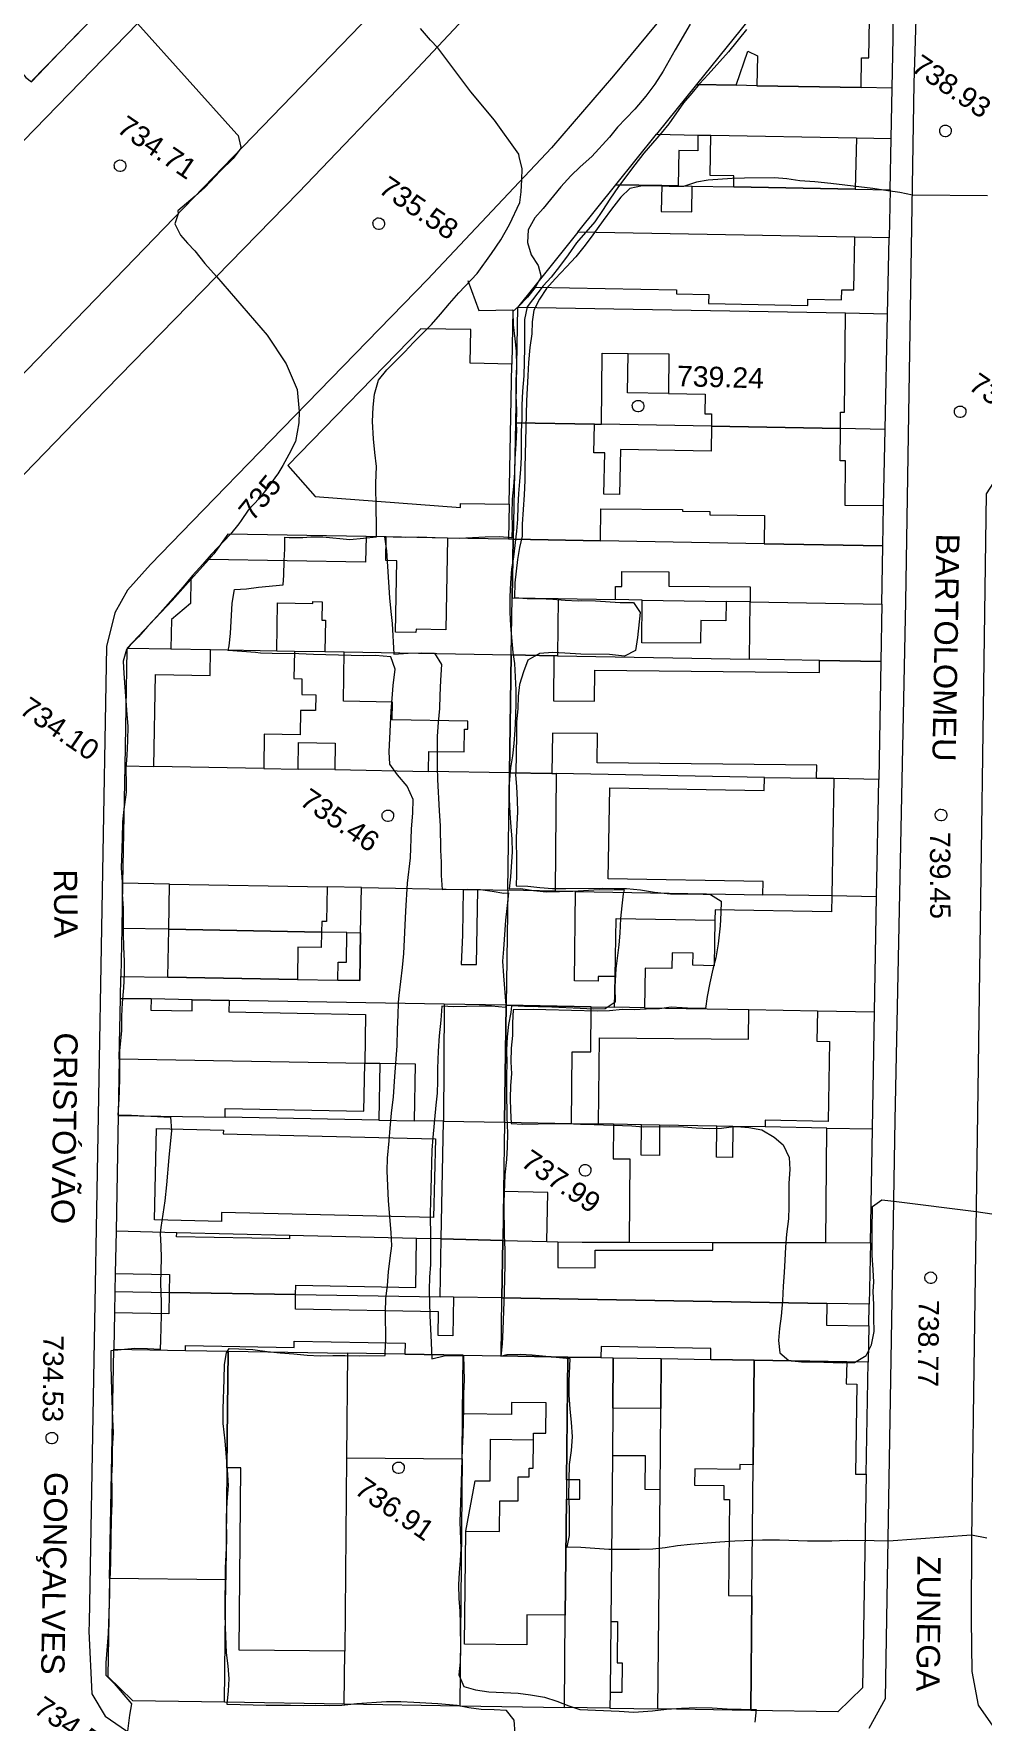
# Model space of a CAD drawing. Header units: metres. Extents: x 322294 to 7190115, y 7390841 to 10157759.
# Drawn here: x 323199 to 323280.3, y 7393478 to 7393622.8 of the extents above; entities that cross this region are included whole.
import ezdxf
from ezdxf.enums import TextEntityAlignment as Align

# ---------------------------------------------------------------- set-up
doc = ezdxf.new("R2010")
doc.units = ezdxf.units.M
doc.layers.get('0').update_dxf_attribs({"lineweight": 18})
for name, color, linetype, lineweight in [('100_SIST_VIARIO_MEIO_FIO', 1, 'Continuous', 18), ('108_SEP_FIS_CANT_CENT_ILHA', 7, 'Continuous', 18), ('160_P_SIMP_ASF_TOP', 7, 'Continuous', 18), ('206_MURO_E_MURO_ARRIMO', 7, 'Continuous', 18), ('214_PROJ_BEIRAL_EDIF', 10, 'Continuous', 18), ('600_CURVA_MESTRA', 14, 'Continuous', 18), ('602_CURVA_MESTRA_TOP', 24, 'Continuous', 18), ('604_CURVA_INTERM', 7, 'Continuous', 18), ('606_PTO_COTADO', 7, 'Continuous', 18), ('608_PTO_COTADO_INTERVIA', 1, 'Continuous', 18), ('624_SEGM_CURVA_MESTRA', 14, 'Continuous', 18)]:
    doc.layers.add(name, color=color, linetype=linetype, lineweight=lineweight)
doc.styles.add('Style-Arial', font='arial.ttf', dxfattribs={"height": 1.75})

# ---------------------------------------------------------------- blocks, each defined once
blk = doc.blocks.new('SP09')
at = {"color": 0, "linetype": 'Continuous'}
blk.add_lwpolyline([(-0.03, -0.51), (-0.14, -0.49), (-0.24, -0.46), (-0.31, -0.42), (-0.35, -0.39), (-0.42, -0.31), (-0.47, -0.24), (-0.51, -0.15), (-0.52, -0.09), (-0.52, 0.03), (-0.51, 0.11), (-0.48, 0.2), (-0.44, 0.27), (-0.4, 0.33), (-0.32, 0.39), (-0.23, 0.44), (-0.15, 0.48), (-0.1, 0.48), (-0.03, 0.48), (0.08, 0.48), (0.19, 0.44), (0.27, 0.4), (0.35, 0.32), (0.41, 0.23), (0.46, 0.11), (0.48, 0.03), (0.48, -0.03), (0.47, -0.08), (0.44, -0.21), (0.38, -0.3), (0.31, -0.38), (0.23, -0.44), (0.1, -0.49), (0.02, -0.51)], close=True, dxfattribs=at)
blk = doc.blocks.new('SP10')
at = {"color": 0, "linetype": 'Continuous'}
blk.add_lwpolyline([(-0.03, -0.51), (-0.14, -0.49), (-0.24, -0.46), (-0.31, -0.42), (-0.35, -0.39), (-0.42, -0.31), (-0.47, -0.24), (-0.51, -0.15), (-0.52, -0.09), (-0.52, 0.03), (-0.51, 0.11), (-0.48, 0.2), (-0.44, 0.27), (-0.4, 0.33), (-0.32, 0.39), (-0.23, 0.44), (-0.15, 0.48), (-0.1, 0.48), (-0.03, 0.48), (0.08, 0.48), (0.19, 0.44), (0.27, 0.4), (0.35, 0.32), (0.41, 0.23), (0.46, 0.11), (0.48, 0.03), (0.48, -0.03), (0.47, -0.08), (0.44, -0.21), (0.38, -0.3), (0.31, -0.38), (0.23, -0.44), (0.1, -0.49), (0.02, -0.51)], close=True, dxfattribs=at)

msp = doc.modelspace()

# ---------------------------------------------------------------- linework, layer by layer
at = {"layer": '100_SIST_VIARIO_MEIO_FIO'}
for points in [[(323258.351, 7393695.575), (323256.607, 7393691.051), (323254.512, 7393686.31), (323250.739, 7393679.084), (323246.75, 7393671.973), (323242.473, 7393665.032), (323237.915, 7393658.275), (323233.084, 7393651.714), (323227.988, 7393645.358), (323222.637, 7393639.221), (323208.856, 7393624.726), (323179.408, 7393594.451), (323163.933, 7393578.486), (323154.176, 7393568.33), (323147.62, 7393561.277), (323142.703, 7393555.734), (323135.191, 7393546.557), (323130.546, 7393540.781), (323121.322, 7393528.243), (323115.687, 7393520.427), (323112.305, 7393515.558), (323104.992, 7393503.523), (323076.703, 7393453.953)], [(323270.639, 7393477.436), (323272.027, 7393480.003), (323272.854, 7393529.623), (323273.774, 7393574.088), (323274.269, 7393604.473), (323274.48, 7393618.553), (323274.823, 7393629.665)], [(323255.288, 7393627.222), (323248.699, 7393619.215), (323243.389, 7393613.035), (323232.723, 7393601.726), (323219.289, 7393587.912), (323212.572, 7393581.005), (323208.969, 7393577.274), (323206.991, 7393575.073), (323205.924, 7393573.127), (323205.201, 7393570.264), (323203.704, 7393486.519), (323203.692, 7393485.777), (323203.925, 7393480.395), (323205.07, 7393478.48), (323206.913, 7393477.221)], [(323349.87, 7393577.57), (323349.917, 7393579.788), (323349.536, 7393581.964), (323348.45, 7393583.891), (323346.783, 7393585.346), (323343.995, 7393586.275), (323313.629, 7393586.834), (323298.076, 7393587.117), (323290.669, 7393587.252), (323286.966, 7393587.319), (323284.094, 7393586.952), (323282.225, 7393585.78), (323280.677, 7393583.348), (323279.949, 7393532.208), (323279.583, 7393506.285), (323279.406, 7393493.694), (323279.367, 7393486.747), (323279.424, 7393482.3), (323279.991, 7393479.428), (323281.252, 7393477.612), (323282.479, 7393476.728)]]:
    msp.add_lwpolyline(points, dxfattribs=at)
at = {"layer": '108_SEP_FIS_CANT_CENT_ILHA'}
for points in [[(323233.757, 7393630.599), (323203.402, 7393599.161), (323185.867, 7393581.075)], [(323171.106, 7393557.146), (323205.149, 7393592.268), (323221.696, 7393609.246), (323231.442, 7393619.4), (323238.524, 7393626.974)]]:
    msp.add_lwpolyline(points, dxfattribs=at)
at = {"layer": '206_MURO_E_MURO_ARRIMO'}
for p, q in [((323198.778, 7393618.78), (323205.725, 7393625.92)), ((323272.697, 7393622.463), (323272.67, 7393625.684)), ((323272.606, 7393618.161), (323272.697, 7393622.463)), ((323272.422, 7393609.44), (323272.515, 7393613.838)), ((323272.197, 7393598.774), (323272.335, 7393605.31)), ((323271.989, 7393588.883), (323272.197, 7393598.774)), ((323271.871, 7393582.324), (323271.989, 7393588.883)), ((323215.606, 7393579.896), (323214.408, 7393578.211)), ((323214.408, 7393578.211), (323213.966, 7393577.714)), ((323212.428, 7393575.986), (323210.828, 7393574.19)), ((323210.828, 7393574.19), (323206.963, 7393570.117)), ((323206.945, 7393569.937), (323206.759, 7393560.006)), ((323206.963, 7393570.117), (323206.945, 7393569.937)), ((323206.759, 7393560.006), (323206.571, 7393549.935)), ((323271.268, 7393548.778), (323271.449, 7393558.849)), ((323206.571, 7393549.935), (323206.499, 7393546.059)), ((323206.499, 7393546.059), (323206.422, 7393541.949)), ((323270.91, 7393528.863), (323271.09, 7393538.901)), ((323206.199, 7393530.02), (323206.013, 7393520.076)), ((323270.734, 7393519.099), (323270.91, 7393528.863)), ((323205.945, 7393516.454), (323205.916, 7393514.917)), ((323205.916, 7393514.917), (323205.882, 7393513.083)), ((323270.606, 7393511.955), (323270.639, 7393513.821)), ((323270.377, 7393499.225), (323270.55, 7393508.849)), ((323215.334, 7393479.701), (323225.598, 7393479.534)), ((323225.598, 7393479.534), (323235.5, 7393479.374)), ((323235.5, 7393479.374), (323244.479, 7393479.228))]:
    msp.add_line(p, q, dxfattribs=at)
for points in [[(323254.233, 7393609.766), (323255.446, 7393609.744)], [(323236.191, 7393601.653), (323237.137, 7393599.077), (323240.063, 7393599.133), (323239.977, 7393594.488)], [(323241.857, 7393601.075), (323240.467, 7393599.341)], [(323272.197, 7393598.774), (323268.584, 7393598.838)], [(323253.408, 7393591.949), (323249.902, 7393592.011), (323249.962, 7393595.4)], [(323257.112, 7393589.149), (323247.665, 7393589.318)], [(323271.989, 7393588.883), (323268.166, 7393588.951)], [(323239.753, 7393582.456), (323239.698, 7393579.465)], [(323227.464, 7393579.684), (323215.606, 7393579.896)], [(323234.446, 7393579.559), (323229.195, 7393579.653)], [(323251.162, 7393574.239), (323248.861, 7393574.281)], [(323260.416, 7393574.074), (323258.352, 7393574.111)], [(323206.963, 7393570.117), (323210.728, 7393570.05)], [(323221.318, 7393569.86), (323223.93, 7393569.813)], [(323243.896, 7393569.456), (323260.369, 7393569.162)], [(323206.759, 7393560.006), (323209.26, 7393559.962)], [(323218.681, 7393559.793), (323221.642, 7393559.74)], [(323224.777, 7393559.684), (323232.815, 7393559.54)], [(323261.653, 7393559.025), (323243.776, 7393559.344)], [(323210.611, 7393549.863), (323206.571, 7393549.935)], [(323227.06, 7393549.568), (323224.135, 7393549.621)], [(323235.799, 7393549.412), (323237.044, 7393549.39)], [(323245.435, 7393549.24), (323261.519, 7393548.952)], [(323248.826, 7393541.932), (323248.915, 7393546.925), (323257.387, 7393546.774)], [(323210.542, 7393545.987), (323206.499, 7393546.059)], [(323225.827, 7393545.713), (323223.646, 7393545.752)], [(323251.349, 7393539.254), (323248.779, 7393539.3)], [(323228.644, 7393534.458), (323227.351, 7393534.479)], [(323228.557, 7393529.62), (323215.371, 7393529.856)], [(323234.097, 7393529.521), (323231.617, 7393529.565)], [(323245.094, 7393529.324), (323247.421, 7393529.283)], [(323266.99, 7393528.933), (323270.91, 7393528.863)], [(323220.901, 7393519.726), (323211.219, 7393519.954)], [(323233.916, 7393519.421), (323231.807, 7393519.47)], [(323243.932, 7393519.185), (323246.004, 7393519.136), (323250.033, 7393519.13)], [(323205.916, 7393514.917), (323210.583, 7393514.838)], [(323221.42, 7393514.654), (323233.827, 7393514.444)], [(323236.013, 7393494.346), (323236.836, 7393498.674), (323238.111, 7393498.661), (323238.145, 7393502.232), (323241.819, 7393502.197)], [(323235.701, 7393500.54), (323235.5, 7393479.374)], [(323225.598, 7393479.534), (323225.641, 7393484.051)]]:
    msp.add_lwpolyline(points, dxfattribs=at)
at = {"layer": '214_PROJ_BEIRAL_EDIF'}
for points in [[(323255.804, 7393618.462), (323259.217, 7393618.401), (323260.226, 7393621.341), (323261.046, 7393620.927), (323261, 7393618.369), (323269.935, 7393618.209), (323269.981, 7393620.763), (323270.589, 7393620.752), (323270.678, 7393625.732), (323269.748, 7393625.748), (323269.805, 7393628.917), (323270.253, 7393628.909), (323270.258, 7393629.231), (323271.458, 7393629.209), (323271.464, 7393629.535), (323272.733, 7393629.512), (323272.866, 7393637.489), (323269.843, 7393637.595), (323269.832, 7393635.851)], [(323269.935, 7393618.209), (323261, 7393618.369), (323259.217, 7393618.401), (323255.804, 7393618.462), (323252.382, 7393614.198), (323255.939, 7393614.134), (323257.037, 7393614.115), (323269.553, 7393613.891), (323272.515, 7393613.838), (323272.606, 7393618.161)], [(323254.233, 7393609.766), (323252.832, 7393609.791), (323248.904, 7393609.861), (323252.382, 7393614.198), (323255.939, 7393614.134), (323255.915, 7393612.788), (323254.287, 7393612.817)], [(323259.009, 7393609.68), (323259.026, 7393610.633), (323256.975, 7393610.67), (323257.037, 7393614.115), (323269.553, 7393613.891), (323269.418, 7393609.494)], [(323252.832, 7393609.791), (323252.793, 7393607.578), (323255.407, 7393607.531), (323255.446, 7393609.744), (323259.009, 7393609.68), (323269.418, 7393609.494), (323272.422, 7393609.44), (323272.335, 7393605.31), (323269.395, 7393605.363), (323245.637, 7393605.788), (323248.904, 7393609.861)], [(323269.395, 7393605.363), (323245.637, 7393605.788), (323241.857, 7393601.075), (323254.097, 7393600.856), (323254.091, 7393600.511), (323256.868, 7393600.461), (323256.854, 7393599.672), (323265.356, 7393599.52), (323265.366, 7393600.053), (323268.257, 7393600.001), (323268.273, 7393600.866), (323269.314, 7393600.848)], [(323268.584, 7393598.838), (323240.467, 7393599.341), (323240.283, 7393589.45), (323247.052, 7393589.329), (323247.665, 7393589.318), (323247.723, 7393595.422), (323249.962, 7393595.4), (323253.44, 7393595.367), (323253.408, 7393591.949), (323256.556, 7393591.892), (323256.54, 7393590.218), (323257.11, 7393590.213), (323257.112, 7393589.149), (323268.166, 7393588.951), (323268.179, 7393590.362), (323268.503, 7393590.359)], [(323239.753, 7393582.456), (323239.977, 7393594.488), (323236.394, 7393594.552), (323236.446, 7393597.438), (323232.167, 7393597.515), (323220.754, 7393585.783), (323223.097, 7393583.13), (323235.561, 7393582.165), (323235.568, 7393582.534)], [(323247.052, 7393589.329), (323240.283, 7393589.45), (323240.098, 7393579.458), (323247.585, 7393579.324), (323247.611, 7393582.075), (323254.609, 7393582.009), (323254.608, 7393581.866), (323256.956, 7393581.844), (323256.953, 7393581.537), (323261.637, 7393581.492), (323261.614, 7393579.073), (323271.809, 7393578.891), (323271.871, 7393582.324), (323268.57, 7393582.355), (323268.606, 7393586.188), (323268.139, 7393586.192), (323268.166, 7393588.951), (323257.112, 7393589.149), (323257.074, 7393587.005), (323249.288, 7393587.144), (323249.219, 7393583.288), (323247.877, 7393583.312), (323247.94, 7393586.863), (323247.008, 7393586.88)], [(323210.728, 7393570.05), (323214.123, 7393569.989), (323219.8, 7393569.887), (323219.873, 7393573.996), (323222.887, 7393573.942), (323222.889, 7393574.102), (323223.701, 7393574.088), (323223.673, 7393572.522), (323223.978, 7393572.517), (323223.93, 7393569.813), (323225.601, 7393569.784), (323239.914, 7393569.528), (323240.004, 7393574.439), (323240.098, 7393579.458), (323239.698, 7393579.465), (323234.446, 7393579.559), (323234.305, 7393571.689), (323231.751, 7393571.735), (323231.745, 7393571.448), (323229.994, 7393571.479), (323230.104, 7393577.601), (323229.158, 7393577.618), (323229.195, 7393579.653), (323227.464, 7393579.684), (323227.425, 7393577.474), (323213.966, 7393577.714), (323212.428, 7393575.986), (323212.391, 7393573.94), (323210.773, 7393572.561)], [(323261.614, 7393579.073), (323247.585, 7393579.324), (323240.098, 7393579.458), (323240.004, 7393574.439), (323243.942, 7393574.369), (323248.861, 7393574.281), (323248.871, 7393575.39), (323249.403, 7393575.385), (323249.415, 7393576.681), (323253.454, 7393576.643), (323253.443, 7393575.434), (323260.428, 7393575.367), (323260.416, 7393574.074), (323271.719, 7393573.872), (323271.809, 7393578.891)], [(323243.571, 7393569.462), (323239.914, 7393569.528), (323240.004, 7393574.439), (323243.942, 7393574.369), (323243.896, 7393569.456)], [(323251.162, 7393574.239), (323258.352, 7393574.111), (323258.336, 7393572.447), (323256.188, 7393572.468), (323256.169, 7393570.525), (323251.127, 7393570.573)], [(323266.374, 7393569.054), (323260.369, 7393569.162), (323260.416, 7393574.074), (323271.719, 7393573.872), (323271.631, 7393568.96)], [(323218.681, 7393559.793), (323209.26, 7393559.962), (323209.402, 7393567.856), (323214.084, 7393567.772), (323214.123, 7393569.989), (323219.8, 7393569.887), (323221.318, 7393569.86), (323221.276, 7393567.496), (323221.966, 7393567.484), (323221.942, 7393566.128), (323223.143, 7393566.107), (323223.119, 7393564.747), (323221.836, 7393564.77), (323221.799, 7393562.671), (323218.734, 7393562.726)], [(323232.815, 7393559.54), (323232.845, 7393561.255), (323235.879, 7393561.201), (323235.914, 7393563.162), (323236.185, 7393563.157), (323236.197, 7393563.841), (323229.715, 7393563.957), (323229.742, 7393565.471), (323225.525, 7393565.547), (323225.601, 7393569.784), (323239.914, 7393569.528), (323239.772, 7393559.416)], [(323243.415, 7393559.351), (323239.772, 7393559.416), (323239.914, 7393569.528), (323243.571, 7393569.462), (323243.534, 7393565.583), (323247.055, 7393565.549), (323247.081, 7393568.213), (323266.364, 7393568.029), (323266.374, 7393569.054), (323271.631, 7393568.96), (323271.449, 7393558.849), (323267.597, 7393558.918), (323266.118, 7393558.945), (323266.129, 7393560.082), (323247.291, 7393560.261), (323247.315, 7393562.772), (323243.448, 7393562.809)], [(323224.777, 7393559.684), (323221.642, 7393559.74), (323221.683, 7393562.006), (323224.818, 7393561.949)], [(323243.415, 7393559.351), (323243.776, 7393559.344), (323243.68, 7393549.271), (323239.63, 7393549.344), (323239.772, 7393559.416)], [(323267.417, 7393548.847), (323261.519, 7393548.952), (323261.539, 7393550.075), (323248.242, 7393550.313), (323248.382, 7393558.123), (323261.633, 7393557.886), (323261.653, 7393559.025), (323266.118, 7393558.945), (323267.597, 7393558.918)], [(323237.044, 7393549.39), (323239.63, 7393549.344), (323239.486, 7393539.466), (323234.177, 7393539.561), (323215.71, 7393539.891), (323212.556, 7393539.948), (323209.025, 7393540.011), (323206.386, 7393540.058), (323206.422, 7393541.949), (323210.468, 7393541.877), (323221.572, 7393541.678), (323225.048, 7393541.616), (323226.918, 7393541.583), (323226.991, 7393545.693), (323227.06, 7393549.568), (323235.799, 7393549.412), (323235.729, 7393545.518), (323235.633, 7393542.978), (323236.929, 7393542.954)], [(323210.611, 7393549.863), (323224.135, 7393549.621), (323224.083, 7393546.662), (323223.663, 7393546.67), (323223.646, 7393545.752), (323210.542, 7393545.987)], [(323245.435, 7393549.24), (323243.68, 7393549.271), (323239.63, 7393549.344), (323239.486, 7393539.466), (323246.783, 7393539.335), (323248.779, 7393539.3), (323248.826, 7393541.932), (323247.382, 7393541.946), (323247.378, 7393541.539), (323245.362, 7393541.558)], [(323267.417, 7393548.847), (323267.392, 7393547.476), (323257.402, 7393547.655), (323257.387, 7393546.774), (323257.317, 7393542.863), (323255.51, 7393542.895), (323255.529, 7393543.933), (323253.73, 7393543.965), (323253.705, 7393542.613), (323251.41, 7393542.654), (323251.349, 7393539.254), (323260.292, 7393539.094), (323266.194, 7393538.988), (323271.09, 7393538.901), (323271.268, 7393548.778)], [(323210.542, 7393545.987), (323223.646, 7393545.752), (323223.622, 7393544.422), (323221.622, 7393544.458), (323221.572, 7393541.678), (323210.468, 7393541.877)], [(323225.827, 7393545.713), (323226.991, 7393545.693), (323226.918, 7393541.583), (323225.048, 7393541.616), (323225.076, 7393543.17), (323225.781, 7393543.157)], [(323227.351, 7393534.479), (323206.289, 7393534.837), (323206.386, 7393540.058), (323209.025, 7393540.011), (323209.008, 7393539.044), (323212.538, 7393538.981), (323212.556, 7393539.948), (323215.71, 7393539.891), (323215.692, 7393538.894), (323227.426, 7393538.684)], [(323234.177, 7393539.561), (323234.097, 7393529.521), (323239.339, 7393529.427), (323239.486, 7393539.466)], [(323245.094, 7393529.324), (323245.153, 7393535.481), (323246.746, 7393535.466), (323246.783, 7393539.335), (323239.486, 7393539.466), (323239.339, 7393529.427)], [(323247.421, 7393529.283), (323247.491, 7393536.683), (323260.268, 7393536.561), (323260.292, 7393539.094), (323266.194, 7393538.988), (323266.147, 7393536.38), (323267.226, 7393536.361), (323267.103, 7393529.503), (323261.714, 7393529.599), (323261.703, 7393529.027), (323258.918, 7393529.077), (323257.548, 7393529.102), (323252.652, 7393529.189), (323251.106, 7393529.217), (323248.707, 7393529.26)], [(323215.371, 7393529.856), (323215.384, 7393530.604), (323227.277, 7393530.391), (323227.351, 7393534.479), (323206.289, 7393534.837), (323206.199, 7393530.02)], [(323231.617, 7393529.565), (323231.699, 7393534.406), (323228.644, 7393534.458), (323228.557, 7393529.62)], [(323233.413, 7393528.004), (323233.255, 7393521.269), (323215.07, 7393521.697), (323215.052, 7393520.915), (323209.305, 7393521.05), (323209.49, 7393528.899), (323215.224, 7393528.764), (323215.217, 7393528.432)], [(323239.252, 7393523.498), (323239.19, 7393519.297), (323233.916, 7393519.421), (323234.097, 7393529.521), (323239.339, 7393529.427)], [(323251.106, 7393529.217), (323248.707, 7393529.26), (323248.679, 7393526.292), (323250.101, 7393526.279), (323250.033, 7393519.13), (323257.226, 7393519.12), (323266.897, 7393519.105), (323266.99, 7393528.933), (323261.703, 7393529.027), (323258.918, 7393529.077), (323258.893, 7393526.418), (323257.523, 7393526.431), (323257.548, 7393529.102), (323252.652, 7393529.189), (323252.627, 7393526.591), (323251.081, 7393526.606)], [(323239.252, 7393523.498), (323239.19, 7393519.297), (323242.97, 7393519.208), (323243.069, 7393523.408)], [(323211.219, 7393519.954), (323206.013, 7393520.076), (323205.945, 7393516.454), (323210.611, 7393516.37), (323210.583, 7393514.838), (323221.42, 7393514.654), (323221.434, 7393515.444), (323231.732, 7393515.259), (323231.807, 7393519.47), (323220.901, 7393519.726), (323220.895, 7393519.415), (323211.213, 7393519.588)], [(323234.957, 7393514.425), (323233.827, 7393514.444), (323233.916, 7393519.421), (323239.19, 7393519.297), (323239.118, 7393514.355)], [(323266.992, 7393513.883), (323239.118, 7393514.355), (323239.19, 7393519.297), (323242.97, 7393519.208), (323243.932, 7393519.185), (323243.929, 7393516.955), (323247.118, 7393516.95), (323247.121, 7393518.464), (323257.225, 7393518.449), (323257.226, 7393519.12), (323266.897, 7393519.105), (323270.734, 7393519.099), (323270.639, 7393513.821)], [(323211.975, 7393509.844), (323211.983, 7393510.281), (323221.288, 7393510.114), (323221.297, 7393510.644), (323230.816, 7393510.474), (323230.799, 7393509.524), (323235.786, 7393509.44), (323239.045, 7393509.384), (323239.118, 7393514.355), (323234.957, 7393514.425), (323234.897, 7393511.099), (323233.651, 7393511.121), (323233.688, 7393513.168), (323221.398, 7393513.388), (323221.42, 7393514.654), (323210.583, 7393514.838), (323210.55, 7393512.999), (323205.882, 7393513.083), (323205.824, 7393509.949)], [(323266.992, 7393513.883), (323266.96, 7393512.017), (323270.606, 7393511.955), (323270.55, 7393508.849), (323268.698, 7393508.88), (323260.764, 7393509.015), (323257.036, 7393509.079), (323257.052, 7393510.023), (323247.631, 7393510.183), (323247.615, 7393509.239), (323244.765, 7393509.287), (323239.045, 7393509.384), (323239.118, 7393514.355)], [(323211.975, 7393509.844), (323215.621, 7393509.782), (323215.526, 7393499.793), (323215.434, 7393490.177), (323205.456, 7393490.272), (323205.824, 7393509.949)], [(323225.799, 7393500.635), (323225.641, 7393484.051), (323216.582, 7393484.137), (323216.731, 7393499.782), (323215.526, 7393499.793), (323215.621, 7393509.782), (323225.884, 7393509.608)], [(323225.884, 7393509.608), (323225.799, 7393500.635), (323235.701, 7393500.54), (323235.738, 7393504.401), (323235.786, 7393509.44), (323230.799, 7393509.524)], [(323236.013, 7393494.346), (323238.904, 7393494.319), (323238.929, 7393496.957), (323240.504, 7393496.942), (323240.524, 7393499.021), (323241.448, 7393499.012), (323241.456, 7393499.759), (323241.795, 7393499.756), (323241.819, 7393502.197), (323241.824, 7393502.767), (323242.891, 7393502.757), (323242.916, 7393505.348), (323239.941, 7393505.376), (323239.931, 7393504.361), (323235.738, 7393504.401), (323235.786, 7393509.44), (323239.045, 7393509.384), (323244.765, 7393509.287), (323244.665, 7393498.765), (323244.649, 7393497.092), (323244.554, 7393487.132), (323241.271, 7393487.163), (323241.247, 7393484.593), (323235.921, 7393484.644)], [(323244.665, 7393498.765), (323244.765, 7393509.287), (323247.615, 7393509.239), (323248.676, 7393509.221), (323248.634, 7393504.9), (323248.596, 7393500.823), (323248.46, 7393486.608), (323248.402, 7393480.502), (323248.389, 7393479.165), (323244.479, 7393479.228), (323244.554, 7393487.132), (323244.649, 7393497.092), (323245.8, 7393497.081), (323245.815, 7393498.754)], [(323248.676, 7393509.221), (323252.793, 7393509.151), (323252.752, 7393504.861), (323248.634, 7393504.9)], [(323260.679, 7393500.051), (323259.533, 7393500.062), (323259.529, 7393499.646), (323255.664, 7393499.682), (323255.651, 7393498.293), (323258.169, 7393498.269), (323258.158, 7393497.077), (323258.653, 7393497.072), (323258.574, 7393488.821), (323260.572, 7393488.802), (323260.478, 7393478.969), (323252.507, 7393479.098), (323252.686, 7393497.896), (323252.752, 7393504.861), (323252.793, 7393509.151), (323257.036, 7393509.079), (323260.764, 7393509.015)], [(323260.764, 7393509.015), (323268.698, 7393508.88), (323268.666, 7393506.978), (323269.574, 7393506.962), (323269.442, 7393499.241), (323270.377, 7393499.225), (323270.047, 7393480.912), (323267.951, 7393478.848), (323260.478, 7393478.969), (323260.572, 7393488.802), (323260.679, 7393500.051)], [(323248.402, 7393480.502), (323248.389, 7393479.165), (323252.507, 7393479.098), (323252.686, 7393497.896), (323251.424, 7393497.908), (323251.452, 7393500.796), (323248.596, 7393500.823), (323248.46, 7393486.608), (323249.041, 7393486.603), (323249.007, 7393483.042), (323249.437, 7393483.038), (323249.413, 7393480.493)], [(323215.334, 7393479.701), (323215.434, 7393490.177), (323205.456, 7393490.272), (323205.299, 7393481.876), (323207.423, 7393479.829)]]:
    msp.add_lwpolyline(points, close=True, dxfattribs=at)
at = {"layer": '600_CURVA_MESTRA', "elevation": 735}
for points in [[(323194.392, 7393623.003), (323195.19, 7393622.158), (323196.855, 7393620.615), (323197.607, 7393619.872), (323198.29, 7393619.073), (323198.773, 7393618.69), (323200.509, 7393620.536), (323202.051, 7393622.128), (323202.765, 7393622.872)], [(323207.857, 7393623.691), (323216.373, 7393614.215), (323216.491, 7393614.088), (323216.7, 7393613.209), (323216.742, 7393613.03), (323216.56, 7393612.788), (323216.06, 7393612.121), (323214.952, 7393611.034), (323213.643, 7393609.64), (323212.808, 7393608.902), (323211.328, 7393607.619), (323211.343, 7393607.385), (323211.063, 7393606.515), (323211.544, 7393605.533), (323212.142, 7393604.855), (323212.786, 7393604.185), (323213.642, 7393603.121), (323214.645, 7393601.992), (323218.993, 7393596.96), (323220.617, 7393594.495), (323221.555, 7393592.315), (323221.715, 7393590.406), (323221.696, 7393589.444), (323221.398, 7393587.849), (323220.832, 7393586.718), (323220.335, 7393585.777), (323219.892, 7393585.07)]]:
    msp.add_lwpolyline(points, dxfattribs=at)
at = {"layer": '600_CURVA_MESTRA', "elevation": 735, "flags": 128}
msp.add_lwpolyline([(323216.755, 7393581.066), (323216.559, 7393580.785), (323215.825, 7393579.881), (323214.167, 7393578.141), (323213.451, 7393577.312), (323212.569, 7393576.338), (323211.77, 7393575.358), (323210.252, 7393573.652), (323209.57, 7393572.876), (323208.757, 7393572.004), (323207.944, 7393571.092), (323207.235, 7393570.378), (323206.906, 7393569.991), (323206.637, 7393568.99), (323206.688, 7393567.932), (323206.953, 7393564.429), (323207.017, 7393563.411), (323206.996, 7393562.147), (323206.94, 7393560.888), (323206.848, 7393559.784), (323206.896, 7393558.46), (323206.893, 7393557.751), (323206.682, 7393556.267), (323206.558, 7393555.209), (323206.538, 7393553.766), (323206.462, 7393551.237), (323206.547, 7393550.062), (323206.544, 7393548.983), (323206.629, 7393547.804), (323206.624, 7393545.634), (323206.65, 7393544.483), (323206.71, 7393543.246), (323206.706, 7393542.207), (323206.649, 7393540.961), (323206.532, 7393539.678), (323206.498, 7393538.541), (323206.483, 7393537.265), (323206.322, 7393535.58), (323206.31, 7393533.291), (323206.286, 7393532.045), (323206.241, 7393530.938), (323206.178, 7393530.052), (323207.332, 7393530.041), (323208.442, 7393529.968), (323210.681, 7393529.862), (323210.767, 7393528.729), (323210.531, 7393526.397), (323210.348, 7393524.052), (323210.209, 7393522.677), (323209.865, 7393520.408), (323209.794, 7393519.88), (323209.87, 7393518.797), (323209.873, 7393517.786), (323209.84, 7393515.594), (323209.892, 7393514.01), (323209.9, 7393512.892), (323209.854, 7393511.789), (323209.843, 7393510.773), (323209.808, 7393509.921), (323208.711, 7393510.005), (323207.615, 7393510.027), (323205.558, 7393509.808), (323205.561, 7393508.596), (323205.589, 7393507.467), (323205.635, 7393506.416), (323205.712, 7393503.924), (323205.763, 7393502.809), (323205.695, 7393501.403), (323205.681, 7393500.11), (323205.632, 7393499.074), (323205.662, 7393497.884), (323205.663, 7393496.679), (323205.609, 7393495.467), (323205.528, 7393491.875), (323205.504, 7393490.696), (323205.462, 7393490.077), (323205.443, 7393488.974), (323205.329, 7393485.562), (323205.132, 7393483.043), (323205.129, 7393482.003), (323205.844, 7393481.279), (323207.203, 7393479.714), (323207.352, 7393479.546), (323207.178, 7393478.553), (323207.008, 7393477.184)], dxfattribs=at)
at = {"layer": '604_CURVA_INTERM', "flags": 128}
for points, elevation in [([(323240.245, 7393476.978), (323240.162, 7393478.12), (323239.518, 7393478.947), (323238.45, 7393479.008), (323237.332, 7393479.038), (323236.273, 7393479.199), (323235.283, 7393479.382), (323233.615, 7393479.534), (323231.572, 7393479.654), (323230.454, 7393479.69), (323229.227, 7393479.693), (323226.688, 7393479.524), (323225.401, 7393479.399), (323224.325, 7393479.374), (323223.117, 7393479.399), (323222.102, 7393479.353), (323220.99, 7393479.396), (323218.887, 7393479.387), (323215.539, 7393479.461), (323215.653, 7393480.635), (323215.708, 7393481.683), (323215.63, 7393482.786), (323215.496, 7393483.905), (323215.418, 7393486.078), (323215.389, 7393487.359), (323215.407, 7393491.198), (323215.509, 7393493.49), (323215.489, 7393495.54), (323215.56, 7393496.872), (323215.674, 7393498.256), (323215.579, 7393499.628), (323215.45, 7393501.028), (323215.371, 7393502.106), (323215.213, 7393503.587), (323215.2, 7393504.83), (323215.298, 7393507.372), (323215.313, 7393508.652), (323215.486, 7393509.657), (323215.734, 7393510.008), (323216.542, 7393509.991), (323217.751, 7393509.931), (323218.988, 7393509.77), (323220.09, 7393509.654), (323221.267, 7393509.572), (323222.42, 7393509.459), (323223.522, 7393509.38), (323224.624, 7393509.407), (323225.669, 7393509.409), (323226.928, 7393509.389), (323229.094, 7393509.413), (323229.118, 7393509.673), (323229.155, 7393510.734), (323229.139, 7393513.139), (323229.157, 7393514.319), (323229.301, 7393515.421), (323229.388, 7393516.608), (323229.532, 7393517.758), (323229.687, 7393518.823), (323229.626, 7393519.974), (323229.385, 7393522.696), (323229.266, 7393525.259), (323229.295, 7393526.339), (323229.445, 7393527.836), (323229.531, 7393528.926), (323229.654, 7393530.201), (323229.827, 7393531.604), (323229.925, 7393533.371), (323230.126, 7393535.988), (323230.17, 7393537.425), (323230.233, 7393538.627), (323230.245, 7393539.706), (323230.297, 7393540.319), (323230.585, 7393542.712), (323230.707, 7393543.922), (323230.864, 7393547.547), (323231.013, 7393549.959), (323231.264, 7393552.121), (323231.378, 7393554.581), (323231.484, 7393555.99), (323231.517, 7393557.113), (323230.983, 7393558.272), (323230.168, 7393559.242), (323229.499, 7393560.163), (323229.441, 7393561.201), (323229.633, 7393564.696), (323229.801, 7393566.912), (323229.95, 7393568.315), (323229.587, 7393569.373), (323228.281, 7393569.487), (323227.261, 7393569.449), (323224.019, 7393569.539), (323222.956, 7393569.556), (323221.699, 7393569.63), (323219.418, 7393569.663), (323218.414, 7393569.682), (323217.971, 7393569.733), (323215.637, 7393569.91), (323215.718, 7393570.314), (323215.836, 7393571.378), (323215.977, 7393573.958), (323216.192, 7393575.141), (323217.202, 7393575.205), (323218.249, 7393575.335), (323220.367, 7393575.55), (323220.414, 7393576.358), (323220.44, 7393577.593), (323220.507, 7393578.625), (323220.49, 7393579.63), (323220.876, 7393579.61), (323222.036, 7393579.604), (323222.735, 7393579.647), (323223.749, 7393579.659), (323226.07, 7393579.439), (323227.252, 7393579.532), (323228.363, 7393579.673), (323228.359, 7393580.808), (323228.319, 7393581.977), (323228.313, 7393584.252), (323228.349, 7393585.707), (323228.231, 7393586.891), (323228.092, 7393588.071), (323228.026, 7393589.545), (323228.083, 7393590.776), (323228.185, 7393591.908), (323228.544, 7393593.108), (323229.252, 7393593.982), (323230.787, 7393595.528), (323231.523, 7393596.331), (323233.067, 7393597.892), (323233.862, 7393598.779), (323234.624, 7393599.688), (323235.419, 7393600.584), (323236.989, 7393602.268), (323238.239, 7393603.977), (323239.024, 7393605.15), (323239.76, 7393606.445), (323240.665, 7393608.338), (323240.759, 7393609.256), (323240.834, 7393610.326), (323240.848, 7393611.232), (323240.604, 7393612.301), (323240.558, 7393612.479), (323238.491, 7393615.403), (323236.445, 7393617.833), (323233.631, 7393621.609), (323233.007, 7393622.26), (323232.146, 7393623.271)], 736), ([(323255.282, 7393623.653), (323253.972, 7393621.44), (323252.949, 7393619.624), (323252.238, 7393618.486), (323251.475, 7393617.462), (323250.531, 7393616.361), (323249.738, 7393615.56), (323249.047, 7393614.803), (323248.348, 7393613.942), (323246.826, 7393612.301), (323245.832, 7393611.416), (323245.025, 7393610.638), (323244.169, 7393609.702), (323242.656, 7393607.844), (323241.952, 7393607.031), (323241.365, 7393606.001), (323241.312, 7393604.9), (323241.626, 7393603.855), (323242.22, 7393602.951), (323242.474, 7393601.978), (323241.972, 7393601.046), (323241.305, 7393600.219), (323240.555, 7393599.433), (323240.05, 7393598.981), (323240.099, 7393597.853), (323240.243, 7393596.635), (323240.342, 7393595.585), (323240.382, 7393594.27), (323240.318, 7393593.033), (323240.318, 7393591.789), (323240.38, 7393590.542), (323240.349, 7393589.353), (323240.364, 7393588.849), (323240.319, 7393587.63), (323240.23, 7393586.359), (323240.2, 7393585.173), (323240.126, 7393583.985), (323240.014, 7393582.905), (323239.985, 7393581.647), (323239.992, 7393580.545), (323239.976, 7393579.569), (323238.906, 7393579.655), (323237.679, 7393579.633), (323235.49, 7393579.513), (323233.401, 7393579.568), (323231.997, 7393579.627), (323230.889, 7393579.601), (323229.779, 7393579.626), (323229.05, 7393579.663), (323229.213, 7393578.462), (323229.489, 7393574.44), (323229.585, 7393573.261), (323229.7, 7393572.223), (323229.838, 7393569.583), (323231.077, 7393569.676), (323232.199, 7393569.705), (323233.351, 7393569.688), (323233.949, 7393568.713), (323233.86, 7393567.36), (323233.803, 7393566.06), (323233.775, 7393564.933), (323233.644, 7393563.739), (323233.571, 7393562.546), (323233.564, 7393559.922), (323233.594, 7393558.829), (323233.735, 7393556.147), (323233.826, 7393554.871), (323233.854, 7393552.786), (323233.898, 7393551.751), (323233.92, 7393550.602), (323233.991, 7393549.394), (323236.193, 7393549.435), (323237.274, 7393549.403), (323238.288, 7393549.264), (323239.28, 7393549.08), (323239.7, 7393549.121), (323239.559, 7393548.031), (323239.423, 7393546.777), (323239.269, 7393544.286), (323239.178, 7393543.254), (323239.25, 7393541.993), (323239.457, 7393539.481), (323239.422, 7393539.288), (323238.236, 7393539.386), (323237.173, 7393539.39), (323234.996, 7393539.335), (323233.969, 7393539.385), (323233.891, 7393538.204), (323233.727, 7393536.837), (323233.641, 7393535.54), (323233.581, 7393534.057), (323233.598, 7393532.95), (323233.576, 7393531.914), (323233.452, 7393530.884), (323233.186, 7393528.124), (323233.121, 7393527.044), (323233.027, 7393523.653), (323232.981, 7393522.62), (323232.958, 7393521.592), (323232.99, 7393519.451), (323233.001, 7393518.279), (323232.98, 7393517.217), (323232.919, 7393516.138), (323232.881, 7393515.051), (323232.942, 7393512.839), (323233.04, 7393510.535), (323233.116, 7393509.142), (323234.18, 7393509.39), (323235.262, 7393509.432), (323235.818, 7393509.422), (323235.869, 7393507.305), (323235.838, 7393506.185), (323235.838, 7393504.882), (323235.776, 7393502.585), (323235.702, 7393501.427), (323235.587, 7393497.642), (323235.522, 7393495.161), (323235.585, 7393492.856), (323235.536, 7393491.82), (323235.459, 7393490.788), (323235.401, 7393489.739), (323235.435, 7393488.575), (323235.504, 7393487.47), (323235.542, 7393486.429), (323235.558, 7393484.2), (323235.533, 7393483.099), (323235.413, 7393482.027), (323235.863, 7393481.01), (323236.862, 7393480.722), (323237.998, 7393480.575), (323240.501, 7393480.44), (323241.572, 7393480.318), (323242.76, 7393480.112), (323243.836, 7393479.749), (323244.856, 7393479.362), (323245.813, 7393479.046), (323249.177, 7393478.889), (323250.442, 7393478.814), (323252.038, 7393478.941), (323253.253, 7393479.065), (323254.539, 7393479.174), (323255.833, 7393479.215), (323257.166, 7393479.2), (323258.442, 7393479.108), (323259.644, 7393479.066), (323260.926, 7393479.042), (323260.814, 7393477.963)], 737), ([(323260.115, 7393623.198), (323258.553, 7393621.277), (323256.807, 7393619.315), (323256.064, 7393618.513), (323255.425, 7393617.735), (323254.701, 7393616.895), (323253.452, 7393615.103), (323252.789, 7393614.304), (323251.299, 7393612.568), (323250.52, 7393611.578), (323249.129, 7393609.708), (323248.385, 7393608.642), (323247.756, 7393607.65), (323247.1, 7393606.679), (323245.511, 7393604.885), (323244.799, 7393603.862), (323244.072, 7393602.856), (323243.336, 7393601.951), (323242.661, 7393601.184), (323241.273, 7393599.385), (323241.048, 7393598.305), (323241.057, 7393595.838), (323241.003, 7393593.484), (323240.897, 7393592.151), (323240.83, 7393590.963), (323240.831, 7393589.775), (323240.776, 7393588.686), (323240.761, 7393586.473), (323240.716, 7393585.455), (323240.642, 7393584.407), (323240.53, 7393583.383), (323240.498, 7393582.296), (323240.444, 7393581.178), (323240.365, 7393580.156), (323240.121, 7393577.955), (323239.956, 7393576.89), (323239.854, 7393575.713), (323239.797, 7393574.511), (323239.805, 7393573.174), (323239.848, 7393572.033), (323240.049, 7393569.724), (323240.2, 7393568.802), (323240.31, 7393566.516), (323240.306, 7393565.477), (323240.279, 7393564.266), (323240.218, 7393563.067), (323240.138, 7393561.921), (323240.028, 7393560.871), (323239.864, 7393559.836), (323239.734, 7393558.466), (323239.742, 7393557.175), (323239.794, 7393555.918), (323239.896, 7393554.775), (323239.963, 7393553.72), (323239.992, 7393552.625), (323239.862, 7393550.498), (323239.745, 7393549.462), (323240.736, 7393549.491), (323241.827, 7393549.308), (323242.937, 7393549.204), (323245.193, 7393549.262), (323247.471, 7393549.4), (323249.604, 7393549.387), (323249.515, 7393549.039), (323249.423, 7393547.999), (323249.298, 7393546.926), (323249.231, 7393545.645), (323249.147, 7393544.642), (323248.884, 7393542.582), (323248.798, 7393541.059), (323248.823, 7393539.746), (323247.983, 7393539.173), (323246.98, 7393539.131), (323245.826, 7393539.204), (323243.41, 7393539.308), (323241.06, 7393539.352), (323239.944, 7393539.431), (323239.888, 7393538.834), (323239.683, 7393537.829), (323239.572, 7393536.756), (323239.526, 7393535.627), (323239.543, 7393534.497), (323239.511, 7393533.409), (323239.511, 7393532.128), (323239.553, 7393529.875), (323239.599, 7393528.494), (323239.577, 7393527.287), (323239.512, 7393526.232), (323239.378, 7393524.919), (323239.296, 7393522.586), (323239.325, 7393519.515), (323239.341, 7393519.334), (323239.367, 7393518.284), (323239.367, 7393517.193), (323239.319, 7393514.849), (323239.191, 7393511.633), (323239.148, 7393510.424), (323239.017, 7393509.352), (323239.562, 7393509.497), (323240.681, 7393509.531), (323241.728, 7393509.473), (323244.959, 7393509.171), (323244.873, 7393507.22), (323244.87, 7393506.038), (323244.951, 7393504.81), (323245.067, 7393503.698), (323245.135, 7393502.448), (323245.064, 7393501.273), (323244.885, 7393500.069), (323244.835, 7393497.386), (323244.885, 7393496.284), (323244.882, 7393493.982), (323244.678, 7393492.978), (323244.823, 7393493.007), (323245.895, 7393492.975), (323248.297, 7393492.808), (323250.926, 7393492.792), (323252.064, 7393492.824), (323253.134, 7393492.955), (323254.188, 7393493.113), (323255.289, 7393493.24), (323256.737, 7393493.332), (323257.818, 7393493.422), (323259.114, 7393493.506), (323261.465, 7393493.59), (323262.93, 7393493.598), (323265.324, 7393493.524), (323267.411, 7393493.53), (323268.727, 7393493.572), (323271.06, 7393493.54), (323272.278, 7393493.529), (323279.41, 7393494.037), (323280.713, 7393493.761)], 738), ([(323280.788, 7393608.904), (323274.336, 7393608.974), (323273.252, 7393609.207), (323272.222, 7393609.335), (323270.952, 7393609.541), (323267.334, 7393609.971), (323265.972, 7393610.132), (323264.684, 7393610.211), (323263.571, 7393610.372), (323262.516, 7393610.464), (323259.933, 7393610.438), (323258.879, 7393610.411), (323256.816, 7393610.259), (323255.821, 7393610.089), (323254.691, 7393609.713), (323253.457, 7393609.71), (323252.207, 7393609.765), (323251.177, 7393609.779), (323250.081, 7393609.535), (323249.326, 7393608.813), (323248.525, 7393607.784), (323247.805, 7393606.807), (323246.912, 7393605.559), (323246.258, 7393604.687), (323245.46, 7393603.695), (323244.653, 7393602.812), (323243.698, 7393601.809), (323242.935, 7393600.953), (323242.346, 7393600.043), (323241.868, 7393599.115), (323241.705, 7393598.11), (323241.674, 7393597.079), (323241.512, 7393595.892), (323241.408, 7393594.628), (323241.351, 7393593.464), (323241.22, 7393591.315), (323241.186, 7393589.014), (323241.09, 7393585.605), (323241.086, 7393584.492), (323241.042, 7393583.267), (323240.936, 7393582.001), (323240.856, 7393580.742), (323240.87, 7393579.724), (323240.623, 7393578.734), (323240.446, 7393577.728), (323240.242, 7393575.72), (323240.197, 7393574.46), (323241.297, 7393574.379), (323242.305, 7393574.368), (323243.476, 7393574.315), (323244.539, 7393574.237), (323245.667, 7393574.183), (323245.961, 7393574.199), (323247.147, 7393574.176), (323249.279, 7393574.034), (323250.416, 7393574.04), (323250.973, 7393573.18), (323250.74, 7393571.034), (323250.572, 7393569.92), (323249.625, 7393569.409), (323248.356, 7393569.554), (323245.883, 7393569.591), (323244.531, 7393569.685), (323243.495, 7393569.73), (323242.348, 7393569.651), (323241.354, 7393569.092), (323240.972, 7393568.069), (323240.643, 7393567.001), (323240.505, 7393565.99), (323240.49, 7393564.891), (323240.382, 7393563.777), (323240.376, 7393562.644), (323240.308, 7393559.424), (323240.296, 7393559.241), (323240.385, 7393558.234), (323240.441, 7393557.075), (323240.45, 7393556.062), (323240.355, 7393553.862), (323240.359, 7393551.75), (323240.359, 7393550.68), (323240.33, 7393549.719), (323241.333, 7393549.676), (323242.377, 7393549.562), (323243.467, 7393549.501), (323244.609, 7393549.48), (323247.725, 7393549.527), (323248.765, 7393549.481), (323249.803, 7393549.486), (323251.018, 7393549.372), (323252.207, 7393549.177), (323253.598, 7393549.033), (323254.687, 7393549.02), (323255.759, 7393549.039), (323257.002, 7393548.986), (323257.918, 7393548.397), (323257.894, 7393547.39), (323257.834, 7393546.274), (323257.673, 7393544.745), (323257.484, 7393543.536), (323257.206, 7393542.569), (323256.951, 7393541.403), (323256.733, 7393540.218), (323256.596, 7393539.205), (323255.531, 7393539.185), (323253.645, 7393539.317), (323252.63, 7393539.155), (323251.49, 7393539.131), (323250.466, 7393539.087), (323249.465, 7393539.095), (323248.355, 7393538.991), (323247.281, 7393538.966), (323242.879, 7393539.09), (323241.826, 7393539.103), (323240.094, 7393539.09), (323240.033, 7393537.969), (323240.022, 7393536.861), (323239.916, 7393535.778), (323239.897, 7393534.614), (323239.948, 7393533.594), (323239.85, 7393532.591), (323239.825, 7393531.481), (323239.855, 7393530.454), (323239.914, 7393529.331), (323240.928, 7393529.268), (323243.571, 7393529.311), (323244.665, 7393529.318), (323245.868, 7393529.258), (323247.031, 7393529.242), (323250.255, 7393529.11), (323251.259, 7393529.029), (323253.493, 7393529.059), (323254.712, 7393529.032), (323255.796, 7393528.957), (323256.917, 7393528.906), (323257.962, 7393528.932), (323259.012, 7393529.055), (323259.28, 7393529.062), (323260.304, 7393528.995), (323261.409, 7393528.77), (323262.471, 7393528.153), (323263.239, 7393527.481), (323263.774, 7393526.401), (323263.818, 7393525.373), (323263.749, 7393524.215), (323263.739, 7393522.181), (323263.694, 7393521.153), (323263.522, 7393519.839), (323263.441, 7393518.71), (323263.406, 7393517.605), (323263.339, 7393516.539), (323263.24, 7393515.36), (323263.204, 7393514.104), (323263.087, 7393512.794), (323262.945, 7393511.726), (323262.85, 7393510.697), (323262.951, 7393509.659), (323263.747, 7393509), (323264.821, 7393508.874), (323265.949, 7393508.881), (323268.34, 7393508.783), (323269.38, 7393508.809), (323270.377, 7393509.415), (323270.815, 7393510.344), (323271.063, 7393511.483), (323271.036, 7393512.624), (323271.04, 7393513.774), (323270.983, 7393514.934), (323271.022, 7393515.705), (323270.978, 7393516.779), (323270.899, 7393518.026), (323270.874, 7393520.063), (323270.902, 7393522.202), (323271.725, 7393522.775), (323272.747, 7393522.651), (323279.802, 7393521.785), (323281.145, 7393521.567)], 739)]:
    msp.add_lwpolyline(points, dxfattribs=dict(at, elevation=elevation))
at = {"layer": '624_SEGM_CURVA_MESTRA', "elevation": 735}
msp.add_lwpolyline([(323219.892, 7393585.07), (323219.796, 7393584.916), (323219.075, 7393583.919), (323218.286, 7393582.955), (323217.365, 7393581.939), (323216.755, 7393581.066)], dxfattribs=at)

# ---------------------------------------------------------------- block references
at = {"layer": '606_PTO_COTADO', "rotation": 325.5688295630279}
for p in [(323277.201, 7393614.48, 738.935), (323206.391, 7393611.492, 734.71), (323228.583, 7393606.522, 735.57), (323250.833, 7393590.866, 739.245), (323229.363, 7393555.719, 735.465), (323276.826, 7393555.786, 739.455), (323246.291, 7393525.3, 737.995), (323275.932, 7393516.083, 738.76), (323200.533, 7393502.322, 734.53), (323230.278, 7393499.774, 736.9)]:
    msp.add_blockref('SP09', p, dxfattribs=at)
at = {"layer": '608_PTO_COTADO_INTERVIA', "rotation": 325.5688295630279}
msp.add_blockref('SP10', (323278.459, 7393590.382, 739.56), dxfattribs=at)

# ---------------------------------------------------------------- texts
at = {"layer": '160_P_SIMP_ASF_TOP', "style": 'Style-Arial'}
for s, rotation, p in [('BARTOLOMEU', 269.00169, (323277.388, 7393579.938)), ('CRISTÓVÃO', 269.00638, (323201.738, 7393537.138)), ('GONÇALVES', 269.00638, (323200.884, 7393499.42))]:
    msp.add_text(s, height=2, rotation=rotation, dxfattribs=at).set_placement(p, align=Align.MIDDLE_LEFT)
for s, rotation, p in [('RUA', 270.56883, (323200.674, 7393551.125)), ('ZUNEGA', 269.56883, (323274.77, 7393492.257))]:
    msp.add_text(s, height=2, rotation=rotation, dxfattribs=at).set_placement(p)
at = {"layer": '602_CURVA_MESTRA_TOP', "style": 'Style-Arial'}
msp.add_text('735', height=1.75, rotation=50.71605, dxfattribs=at).set_placement((323218.35, 7393583.034), align=Align.MIDDLE_CENTER)
at = {"layer": '606_PTO_COTADO', "style": 'Style-Arial'}
for s, rotation, p in [('738.93', 325.56883, (323277.703, 7393618.317, 738.935)), ('734.71', 325.56883, (323209.544, 7393613.078, 734.71)), ('735.58', 325.56883, (323231.998, 7393607.885, 735.57)), ('739.24', 358.46209, (323257.87, 7393593.369, 739.245)), ('735.46', 325.56883, (323225.229, 7393555.357, 735.465)), ('739.45', 270.11576, (323276.725, 7393550.607, 739.455)), ('737.99', 325.56883, (323244.21, 7393524.369, 737.995)), ('738.77', 269.37034, (323275.715, 7393510.451, 738.76)), ('734.53', 269.60036, (323200.622, 7393507.429, 734.53)), ('736.91', 325.56883, (323229.935, 7393496.261, 736.9))]:
    msp.add_text(s, height=1.75, rotation=rotation, dxfattribs=at).set_placement(p, align=Align.MIDDLE_CENTER)
at = {"layer": '608_PTO_COTADO_INTERVIA', "style": 'Style-Arial'}
for s, p in [('739.57', (323282.611, 7393591.007, 739.56)), ('734.10', (323201.188, 7393563.204, 734.09)), ('734.57', (323202.416, 7393477.46, 734.575))]:
    msp.add_text(s, height=1.75, rotation=325.56883, dxfattribs=at).set_placement(p, align=Align.MIDDLE_CENTER)

doc.saveas('drawing.dxf')
